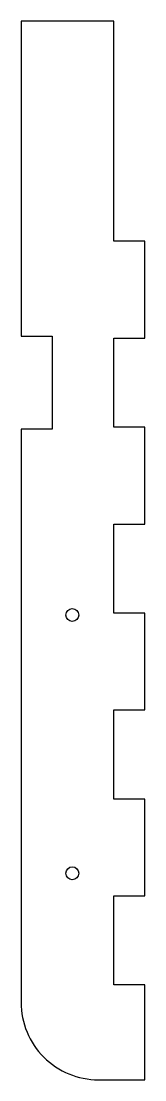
# Model space of a CAD drawing. Header units: millimetres. Extents: x -48 to 0, y 0 to 410.
import ezdxf

# ---------------------------------------------------------------- set-up
doc = ezdxf.new("R2010")
doc.units = ezdxf.units.MM

msp = doc.modelspace()

# ---------------------------------------------------------------- linework, layer by layer
msp.add_lwpolyline([(-36, 252), (-48, 252), (-48, 30, 0.414214), (-18, 0), (0, 0), (0, 36.75), (-12, 36.75), (-12, 71.25), (0, 71.25), (0, 108.75), (-12, 108.75), (-12, 143.25), (0, 143.25), (0, 180.75), (-12, 180.75), (-12, 215.25), (0, 215.25), (0, 252.75), (-12, 252.75), (-12, 287.25), (0, 287.25), (0, 324.75), (-12, 324.75), (-12, 410), (-48, 410), (-48, 288), (-36, 288)], format="xyb", close=True)
for centre in [(-28.16, 180), (-28.16, 80)]:
    msp.add_circle(centre, 2.5)

doc.saveas('drawing.dxf')
